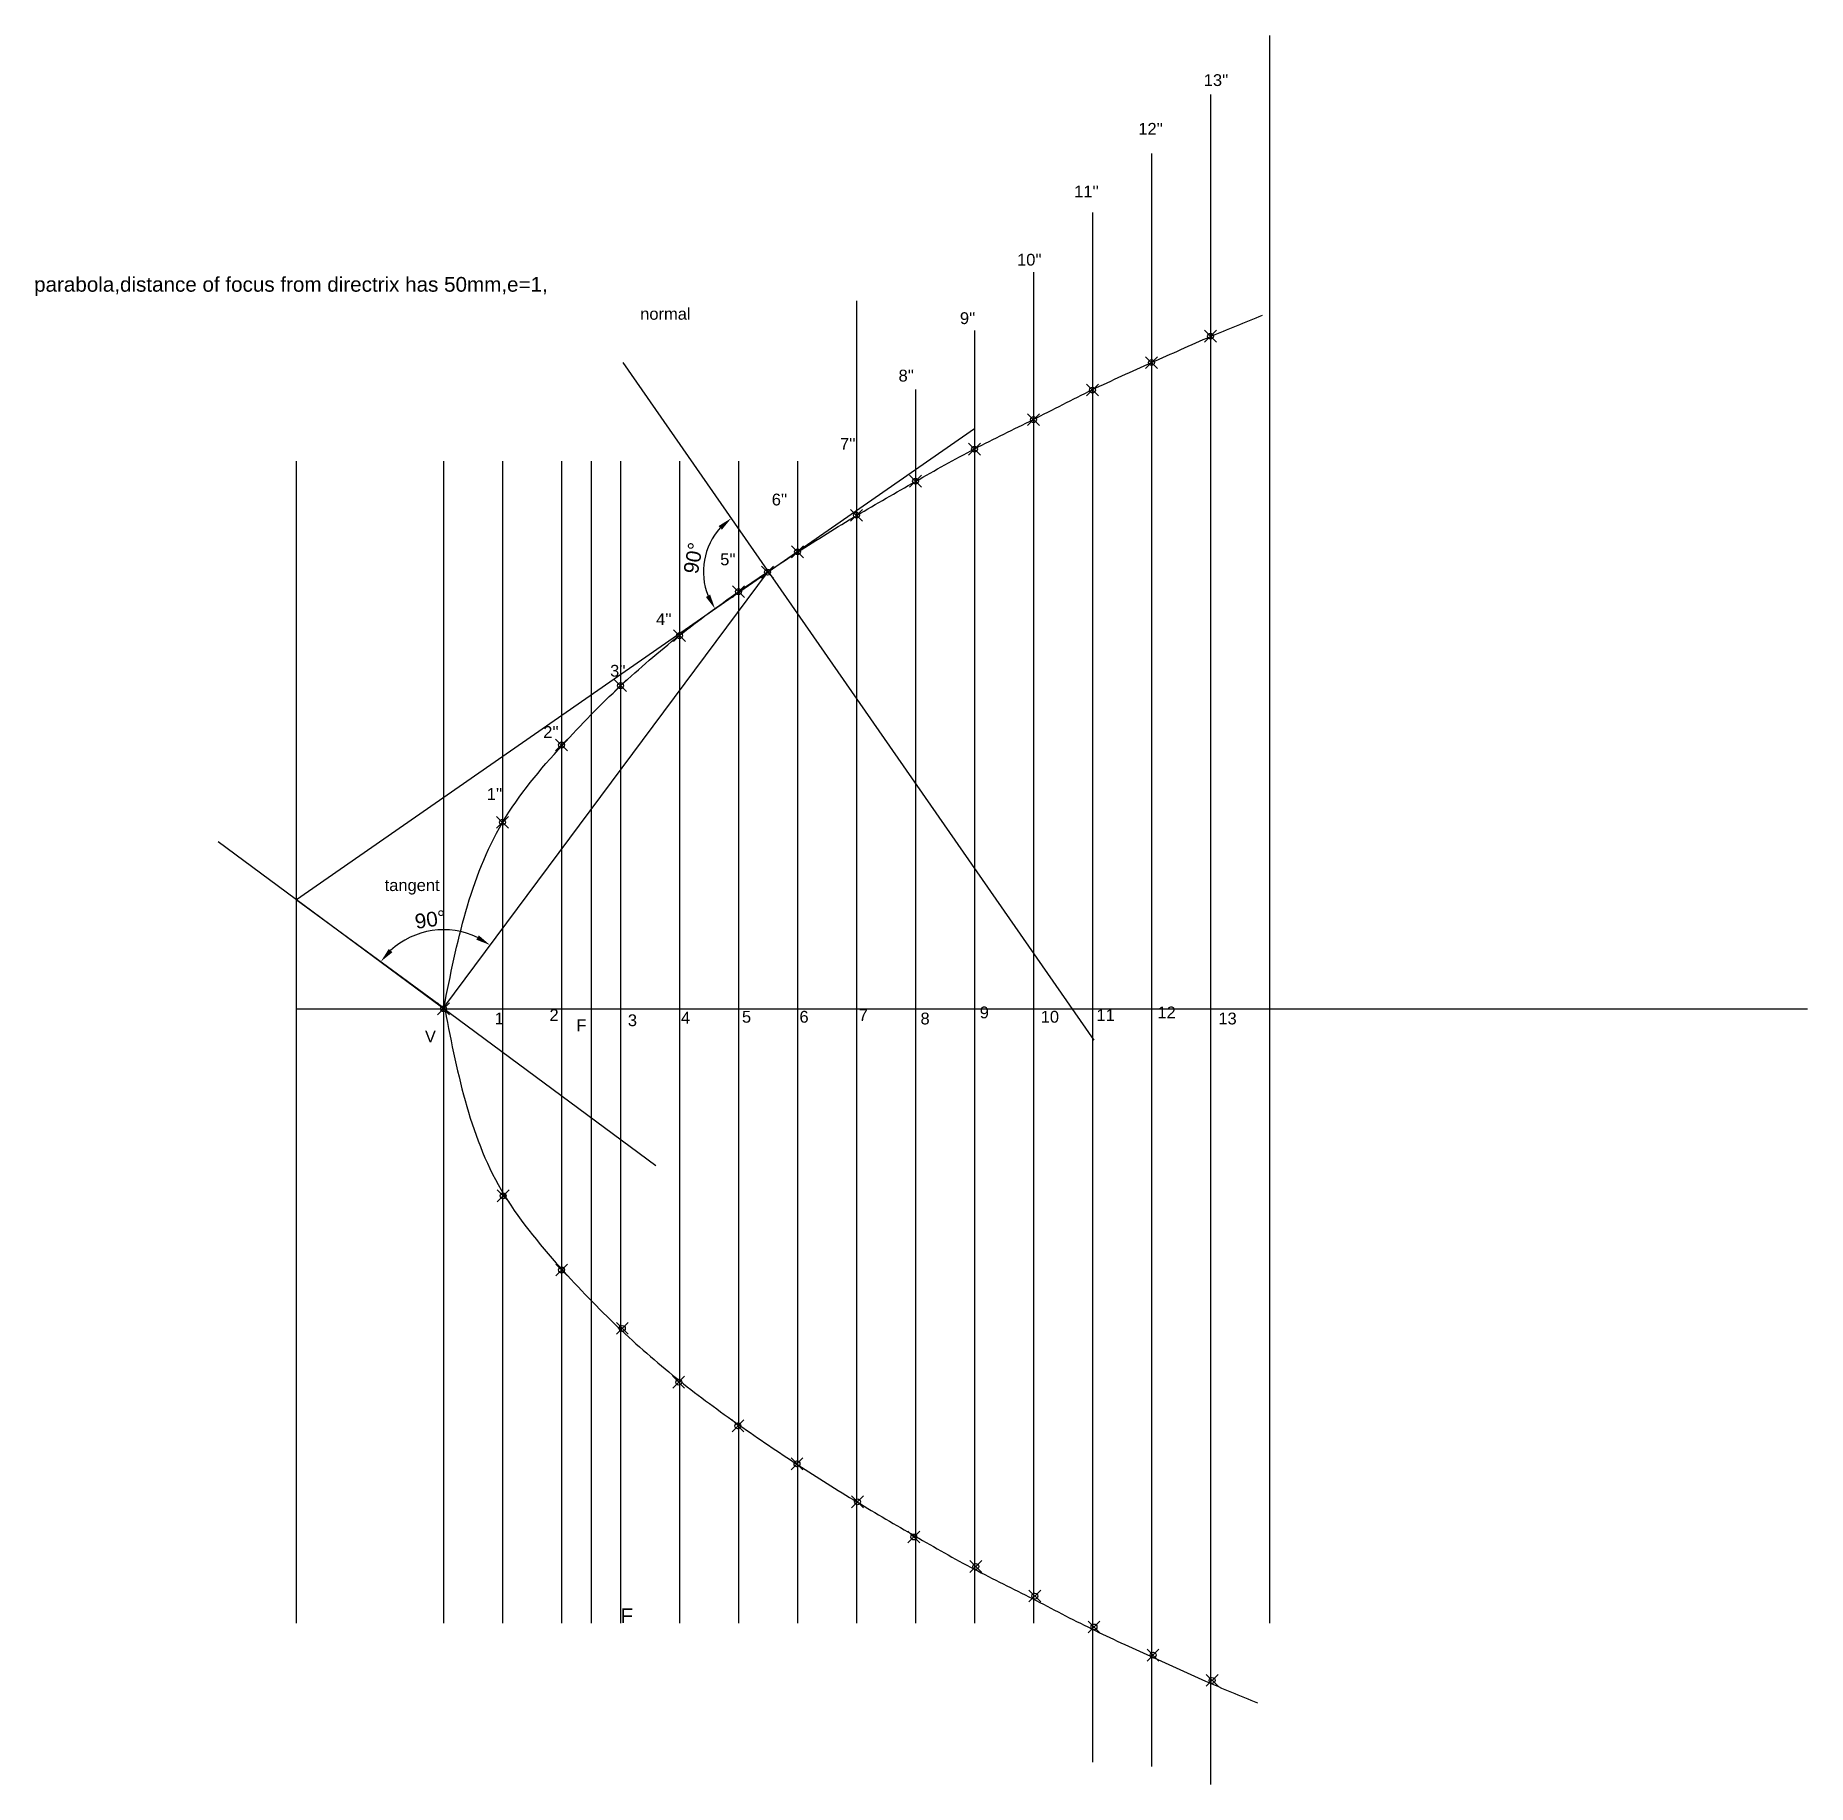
# Model space of a CAD drawing. Header units: millimetres. Extents: x 35 to 336, y 18 to 315.
import ezdxf

# ---------------------------------------------------------------- set-up
doc = ezdxf.new("R2010")
doc.units = ezdxf.units.MM
doc.header["$PDMODE"] = 35
doc.styles.get("Standard").update_dxf_attribs({"font": 'arial.ttf'})
doc.dimstyles.new('ISO-25', dxfattribs={"dimtxt": 2.5, "dimasz": 2.5, "dimexe": 1.25, "dimexo": 0.625, "dimtad": 1, "dimtxsty": 'Standard', "dimcen": 2.5, "dimadec": 0, "dimazin": 0, "dimtfac": 1, "dimtmove": 0, "dimatfit": 3, "dimfxl": 1, "dimarcsym": 0})

# ---------------------------------------------------------------- blocks, each defined once
blk = doc.blocks.new('*D2')
at = {"color": 0, "lineweight": -2, "transparency": 16777216}
blk.add_arc((104.67, 150), 13.22, 64.2029, 132.8894, dxfattribs=at)
at = {"color": 0, "transparency": 16777216}
for points in [[(110.63, 162.25), (110.2, 161.54), (112.56, 160.6)], [(95.98, 159.4), (95.36, 159.96), (94.01, 157.81)]]:
    blk.add_solid(points, dxfattribs=at)
at = {"layer": 'Defpoints', "color": 0, "transparency": 16777216}
for p in [(159.74, 224.01), (79.65, 168.35), (106.17, 163.13), (104.69, 150.03), (104.7, 149.98)]:
    blk.add_point(p, dxfattribs=at)
at = {"color": 0, "transparency": 16777216, "insert": (102.42, 164.95), "char_height": 2.5, "attachment_point": 5, "rotation": 8.5462}
blk.add_mtext('90°', dxfattribs=at)
blk = doc.blocks.new('*D3')
at = {"color": 0, "lineweight": -2, "transparency": 16777216}
blk.add_arc((159.74, 223.92), 11.05, 137.7686, 201.7841, dxfattribs=at)
at = {"color": 0, "transparency": 16777216}
for points in [[(151.28, 231.66), (151.83, 231.04), (153.44, 233)], [(149.84, 220.02), (149.11, 219.62), (150.66, 217.62)]]:
    blk.add_solid(points, dxfattribs=at)
at = {"layer": 'Defpoints', "color": 0, "transparency": 16777216}
for p in [(135.1, 259.4), (194.65, 248.16), (149.74, 228.63), (79.72, 168.36), (214.91, 144.47)]:
    blk.add_point(p, dxfattribs=at)
at = {"color": 0, "transparency": 16777216, "insert": (146.99, 226.22), "char_height": 2.5, "attachment_point": 5, "rotation": 79.7764}
blk.add_mtext('90°', dxfattribs=at)

msp = doc.modelspace()

# ---------------------------------------------------------------- linework, layer by layer
for p, q in [((244.645, 314.816), (244.645, 45.684)), ((234.645, 304.816), (234.645, 18.309)), ((224.645, 294.816), (224.645, 21.356)), ((214.645, 284.816), (214.645, 22.118)), ((204.645, 274.705), (204.645, 45.684)), ((174.645, 269.802), (174.645, 45.684)), ((194.645, 264.816), (194.645, 45.684)), ((184.645, 254.816), (184.645, 45.684)), ((79.645, 242.67), (79.645, 45.684)), ((104.645, 242.67), (104.645, 45.684)), ((114.645, 242.67), (114.645, 45.684)), ((124.645, 242.67), (124.645, 45.684)), ((129.645, 242.67), (129.645, 45.684)), ((134.645, 242.67), (134.645, 45.684)), ((144.645, 242.67), (144.645, 45.684)), ((154.645, 242.67), (154.645, 45.684)), ((164.645, 242.67), (164.645, 45.684)), ((79.645, 149.816), (335.84, 149.816))]:
    msp.add_line(p, q)
at = {"color": 7, "true_color": 0xffffff}
for p, q in [((214.908, 144.473), (135.102, 259.4)), ((79.719, 168.357), (194.645, 248.163)), ((104.694, 150.032), (159.736, 224.008)), ((140.64, 123.214), (66.435, 178.123)), ((79.645, 168.348), (104.695, 149.976))]:
    msp.add_line(p, q, dxfattribs=at)
at = {"color": 1}
for points in [[(104.695, 149.976), (114.646, 181.387), (124.783, 194.491), (134.651, 204.545), (144.581, 213.072), (154.654, 220.523), (164.668, 227.222), (174.684, 233.455), (184.633, 239.211), (194.647, 244.749), (204.599, 249.699), (214.606, 254.757), (224.678, 259.362), (234.627, 263.781), (243.47, 267.385)], [(104.697, 150.603), (114.418, 119.119), (124.459, 105.942), (134.252, 95.815), (144.12, 87.216), (154.138, 79.691), (164.102, 72.919), (174.073, 66.612), (183.979, 60.784), (193.952, 55.173), (203.868, 50.15), (213.837, 45.019), (223.875, 40.34), (233.791, 35.848), (242.608, 32.179)]]:
    msp.add_spline(points, degree=3, dxfattribs=at)
for p in [(234.645, 263.833), (224.645, 259.36), (214.645, 254.697), (204.645, 249.678), (194.645, 244.684), (184.645, 239.258), (174.645, 233.482), (164.645, 227.275), (154.645, 220.526), (144.645, 213.061), (134.645, 204.588), (124.645, 194.537), (114.645, 181.439), (104.645, 149.816)]:
    msp.add_point(p)
at = {"color": 7, "true_color": 0xffffff}
for p in [(159.566, 223.836), (114.748, 118.108), (124.659, 105.538), (134.951, 95.634), (144.514, 86.513), (154.541, 79.114), (164.557, 72.68), (174.811, 66.246), (184.37, 60.27), (194.863, 55.266), (204.878, 50.262), (214.894, 45.019), (224.91, 40.253), (234.925, 35.964)]:
    msp.add_point(p, dxfattribs=at)

# ---------------------------------------------------------------- texts
for s, height, p in [("13''", 2, (233.5, 306.244)), ("12''", 2, (222.4, 297.984)), ("11''", 2, (211.536, 287.364)), ("10''", 2, (201.852, 275.8)), ("9''", 2, (192.169, 265.887)), ("8''", 2, (181.769, 256.149)), ("7''", 2, (171.85, 244.585)), ("6''", 2, (160.277, 235.145)), ("5''", 2, (151.539, 224.996)), ("4''", 2, (140.675, 214.848)), ("3''", 2, (132.881, 206.116)), ("2''", 2, (121.544, 195.732)), ("1''", 2, (111.975, 185.225)), ('9', 2, (195.529, 148.199)), ('12', 2, (225.643, 148.199)), ('1', 2, (113.304, 147.167)), ('2', 2, (122.604, 147.757)), ('F', 2, (127.17, 146.017)), ('3', 2, (135.89, 146.872)), ('4', 2, (144.895, 147.314)), ('5', 2, (155.228, 147.462)), ('6', 2, (164.971, 147.462)), ('7', 2, (175.009, 147.757)), ('8', 2, (185.49, 147.167)), ('10', 2, (205.862, 147.462)), ('11', 2, (215.31, 147.757)), ('13', 2, (235.977, 147.167)), ('V', 2, (101.495, 144.134)), ('F', 2.5, (134.645, 45.684))]:
    msp.add_text(s, height=height).set_placement(p)
for s, p in [('normal', (137.98, 266.625)), ('tangent', (94.665, 169.777))]:
    msp.add_text(s, height=2, dxfattribs=at).set_placement(p)
at = {"insert": (35.253, 273.872), "char_height": 2.5, "attachment_point": 1}
msp.add_mtext_dynamic_manual_height_columns('parabola,distance of focus from directrix has 50mm,e=1,', width=465.74005, gutter_width=12.5, heights=[0], dxfattribs=at)

# ---------------------------------------------------------------- dimensions: what is measured, and where the dimension line sits
at = {"color": 7, "true_color": 0xffffff}
for base, line1, line2, picture, middle in [((149.742, 228.631), ((79.719, 168.357), (194.645, 248.163)), ((214.908, 144.473), (135.102, 259.4)), '*D3', (146.993, 226.221)), ((106.168, 163.128), ((79.645, 168.348), (104.695, 149.976)), ((104.694, 150.032), (159.736, 224.008)), '*D2', (102.421, 164.947))]:
    dim = msp.add_angular_dim_2l(base=base, line1=line1, line2=line2, dimstyle='ISO-25', dxfattribs=at)
    dim.commit()
    dim.dimension.update_dxf_attribs({"geometry": picture, "text_midpoint": middle})

doc.saveas('drawing.dxf')
